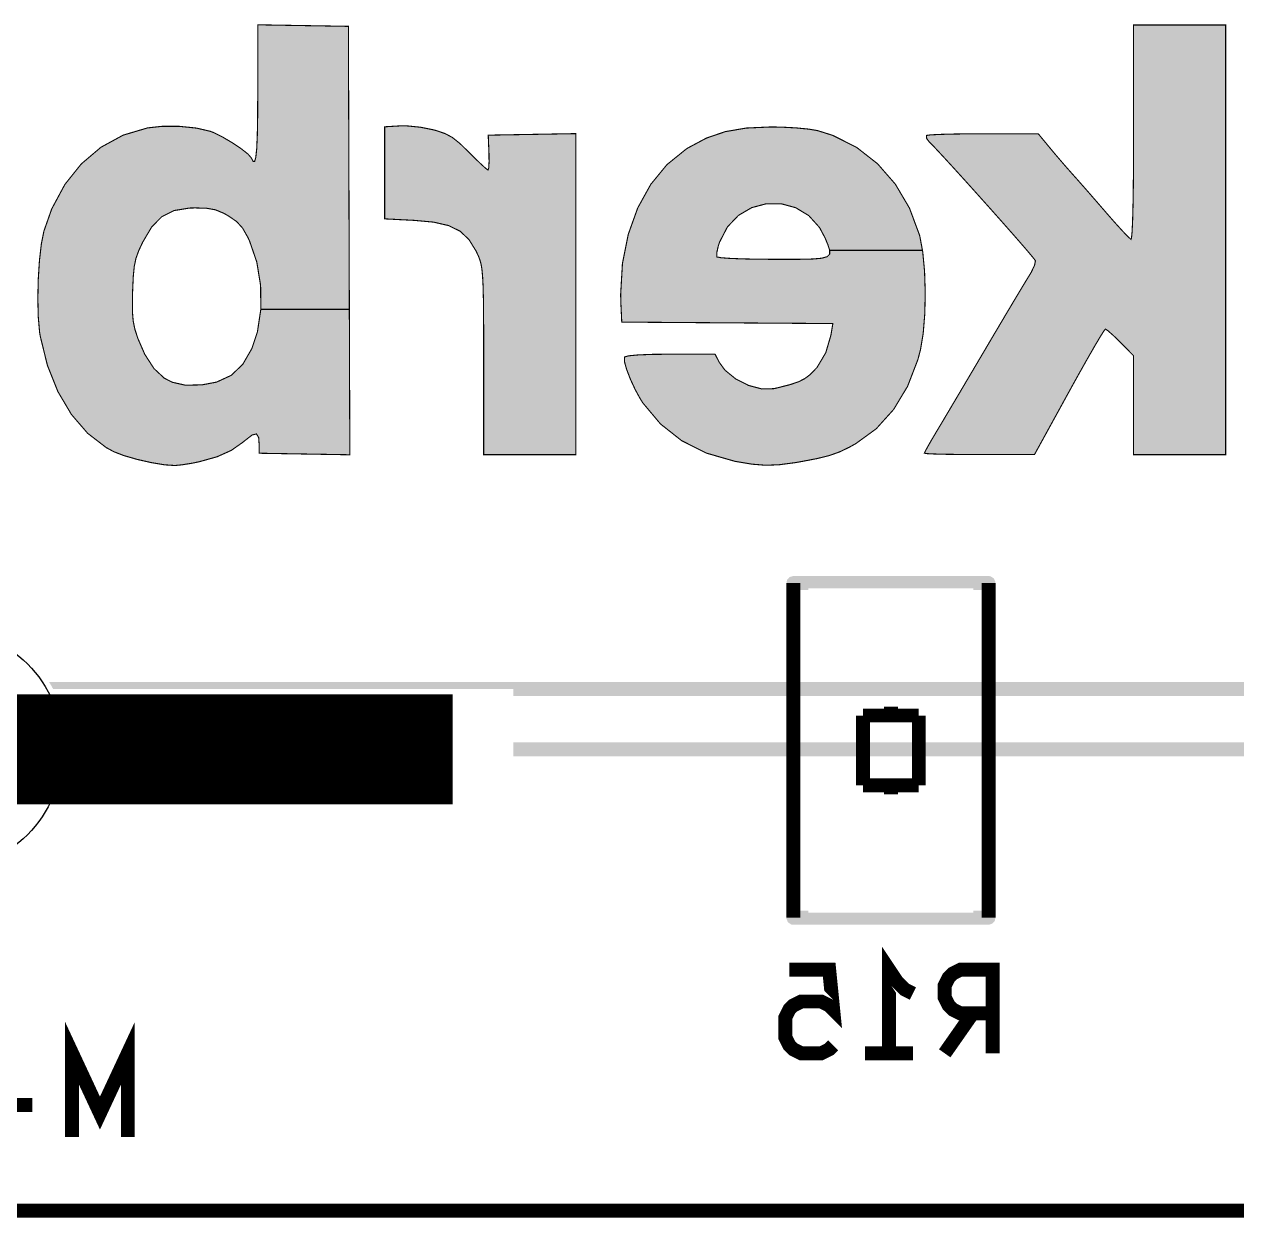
# Model space of a CAD drawing. Extents: x 66 to 205, y -127 to -80.
# Drawn here: x 121.65 to 132.69, y -127.06 to -116.2 of the extents above; entities that cross this region are included whole.
import ezdxf

# ---------------------------------------------------------------- set-up
doc = ezdxf.new("R2010")
doc.units = 0
doc.layers.get('0').update_dxf_attribs({"linetype": 'CONTINUOUS'})
for name, color, linetype in [('MKSMINI12864-B_SILKS_GBR', 5, 'CONTINUOUS'), ('MKSMINI12864-EDGE_CUTS_GBR', 3, 'CONTINUOUS'), ('MKSMINI12864-F_SILKS_GBR', 11, 'CONTINUOUS'), ('MKSMINI12864-NPTH_DRL', 12, 'CONTINUOUS')]:
    doc.layers.add(name, color=color, linetype=linetype)

# ---------------------------------------------------------------- blocks, each defined once
blk = doc.blocks.new('ROUND_64')
blk.add_circle((0, 0), 1.1)

msp = doc.modelspace()

# ---------------------------------------------------------------- linework, layer by layer
at = {"layer": 'MKSMINI12864-B_SILKS_GBR'}
for points, const_width in [([(123.7742, -116.82667), (123.773246, -117.04173), (123.770204, -117.20864), (123.76482, -117.330018), (123.756832, -117.408482), (123.745978, -117.44665), (123.732002, -117.44714), (123.71576, -117.415522), (123.685628, -117.38061), (123.62323, -117.331604), (123.541764, -117.277076), (123.454428, -117.225594), (123.37442, -117.185728), (123.342642, -117.173284), (123.215448, -117.143766), (123.061396, -117.128224), (122.902794, -117.127866), (122.7709, -117.142202), (122.548502, -117.20811), (122.346382, -117.318366), (122.168224, -117.469302), (122.017714, -117.657254), (121.898538, -117.878554), (121.827062, -118.081308), (121.803718, -118.197712), (121.786342, -118.349286), (121.775484, -118.520682), (121.771694, -118.696562), (121.77552, -118.86158), (121.78751, -119.000394), (121.79293, -119.035474), (121.858568, -119.30299), (121.954442, -119.543044), (122.077612, -119.751008), (122.22513, -119.922256), (122.39405, -120.052158), (122.464182, -120.090174), (122.555998, -120.125574), (122.676348, -120.160092), (122.806294, -120.189454), (122.926894, -120.20939), (123.019208, -120.215626), (123.020212, -120.215596), (123.092008, -120.208366), (123.18618, -120.192768), (123.2408, -120.18145), (123.404494, -120.135708), (123.53353, -120.077712), (123.643818, -120.000114), (123.656252, -119.989396), (123.722646, -119.938148), (123.762896, -119.928098), (123.782458, -119.960672), (123.7869, -120.023552), (123.7869, -120.1039), (124.199808, -120.110878), (124.612716, -120.117858), (124.6083, -118.794054), (123.802106, -118.794054), (123.771068, -119.000168), (123.720962, -119.15013), (123.638036, -119.294116), (123.532872, -119.394604), (123.398796, -119.456454), (123.2662, -119.481384), (123.115646, -119.484508), (122.99497, -119.457428), (122.921876, -119.4195), (122.829148, -119.332832), (122.745152, -119.202822), (122.682048, -119.057638), (122.655824, -118.97665), (122.640004, -118.90106), (122.632864, -118.815074), (122.632684, -118.7029), (122.63491, -118.624856), (122.64066, -118.496396), (122.649718, -118.40305), (122.665336, -118.329142), (122.69076, -118.258984), (122.726566, -118.182312), (122.808642, -118.043758), (122.900656, -117.949906), (123.011926, -117.894668), (123.151774, -117.87195), (123.203538, -117.870554), (123.310868, -117.873924), (123.3899, -117.88818), (123.462824, -117.918574), (123.504518, -117.941808), (123.58077, -117.993726), (123.635656, -118.053602), (123.684564, -118.139478), (123.69885, -118.169702), (123.76566, -118.363878), (123.800192, -118.576976), (123.802106, -118.794054), (124.6083, -118.794054), (124.606208, -118.167778), (124.5997, -116.2177), (124.18695, -116.21072), (123.7742, -116.20374), (123.7742, -116.82667)], 0.01), ([(131.7498, -117.185016), (131.749196, -117.43894), (131.747434, -117.659418), (131.744586, -117.843402), (131.740732, -117.987852), (131.735942, -118.089722), (131.730294, -118.145968), (131.725878, -118.156566), (131.700996, -118.135036), (131.650458, -118.082432), (131.581416, -118.00646), (131.501024, -117.914828), (131.4941, -117.9068), (131.404134, -117.802808), (131.316568, -117.702376), (131.24193, -117.617532), (131.194018, -117.5639), (131.126142, -117.48719), (131.046694, -117.394662), (130.99163, -117.32895), (130.88147, -117.1956), (130.380068, -117.1956), (130.22546, -117.19636), (130.088592, -117.198484), (129.97744, -117.201726), (129.899982, -117.205846), (129.864196, -117.210598), (129.862944, -117.211322), (129.865572, -117.239), (129.885372, -117.2652), (129.939878, -117.32167), (130.016612, -117.403882), (130.110344, -117.505976), (130.21584, -117.622092), (130.32787, -117.746372), (130.441204, -117.872958), (130.550608, -117.99599), (130.65085, -118.10961), (130.736702, -118.207958), (130.802928, -118.285174), (130.844296, -118.3354), (130.855974, -118.352186), (130.847936, -118.39262), (130.818446, -118.45498), (130.8017, -118.48289), (130.77193, -118.531098), (130.720674, -118.615992), (130.652178, -118.730464), (130.570688, -118.867398), (130.48045, -119.019684), (130.402682, -119.1514), (130.304886, -119.31716), (130.209168, -119.47913), (130.120546, -119.628838), (130.044036, -119.757812), (129.984658, -119.857582), (129.955306, -119.906616), (129.904942, -119.991802), (129.866604, -120.059412), (129.846432, -120.098506), (129.8448, -120.103466), (129.868924, -120.107428), (129.936196, -120.110794), (130.038962, -120.113386), (130.16957, -120.115016), (130.320372, -120.115506), (130.34645, -120.115464), (130.8481, -120.114328), (131.161576, -119.543964), (131.24704, -119.389666), (131.325, -119.251204), (131.392028, -119.13449), (131.444686, -119.045436), (131.479542, -118.989954), (131.49273, -118.9736), (131.518212, -118.990394), (131.567906, -119.034392), (131.630104, -119.095122), (131.7498, -119.216644), (131.7498, -120.1166), (132.588, -120.1166), (132.588, -116.205), (131.7498, -116.205), (131.7498, -117.185016)], 0.01), ([(125.0696, -117.123958), (124.9299, -117.1321), (124.9299, -117.9703), (125.1966, -117.983738), (125.375002, -117.999932), (125.512262, -118.031334), (125.616944, -118.082696), (125.697618, -118.15876), (125.762852, -118.264274), (125.783584, -118.308954), (125.796722, -118.342554), (125.807236, -118.38051), (125.815416, -118.428584), (125.821546, -118.492538), (125.82592, -118.578134), (125.828824, -118.69113), (125.830546, -118.83729), (125.831376, -119.022372), (125.8316, -119.25214), (125.8316, -120.1166), (126.6698, -120.1166), (126.6698, -117.19431), (126.271394, -117.201304), (125.872986, -117.2083), (125.87949, -117.36705), (125.880718, -117.449246), (125.877488, -117.50661), (125.871286, -117.5258), (125.848092, -117.508894), (125.798504, -117.463676), (125.731404, -117.398392), (125.69804, -117.36485), (125.61358, -117.282674), (125.546112, -117.22896), (125.479614, -117.19356), (125.39806, -117.166326), (125.3744, -117.159858), (125.255358, -117.136012), (125.13289, -117.123934), (125.0696, -117.123958)], 0.01), ([(128.22309, -117.143542), (128.03168, -117.176142), (127.85976, -117.234922), (127.693514, -117.32348), (127.676406, -117.334282), (127.500926, -117.475998), (127.352802, -117.65656), (127.234274, -117.870648), (127.14759, -118.112946), (127.09499, -118.378138), (127.078718, -118.66091), (127.081094, -118.745), (127.0889, -118.9101), (128.04993, -118.916756), (129.010962, -118.923414), (128.993036, -119.031056), (128.946532, -119.189022), (128.866916, -119.323084), (128.80336, -119.388836), (128.754806, -119.424832), (128.699196, -119.4531), (128.623492, -119.478674), (128.514658, -119.506592), (128.474206, -119.516038), (128.364772, -119.518688), (128.243498, -119.486502), (128.126354, -119.427158), (128.02931, -119.348334), (127.977222, -119.277086), (127.938496, -119.2022), (127.534248, -119.2022), (127.366232, -119.203896), (127.23795, -119.20884), (127.152926, -119.216802), (127.114694, -119.227562), (127.113426, -119.229016), (127.113082, -119.268438), (127.13268, -119.33927), (127.167076, -119.428746), (127.211132, -119.5241), (127.259706, -119.612568), (127.281646, -119.6467), (127.441946, -119.837664), (127.634962, -119.989844), (127.860334, -120.103014), (128.117714, -120.176954), (128.1303, -120.179404), (128.275204, -120.203404), (128.398158, -120.21324), (128.52001, -120.20891), (128.661606, -120.190404), (128.7272, -120.179252), (128.870822, -120.15173), (128.980172, -120.124444), (129.071474, -120.092034), (129.160948, -120.04914), (129.220112, -120.016366), (129.406276, -119.881016), (129.564436, -119.70571), (129.691688, -119.494666), (129.78512, -119.252094), (129.808618, -119.163398), (129.833818, -119.013952), (129.84841, -118.834292), (129.852516, -118.64017), (129.846256, -118.44733), (129.829756, -118.27152), (129.827042, -118.256934), (128.98254, -118.256934), (128.981786, -118.291416), (128.959346, -118.314536), (128.909784, -118.328558), (128.827662, -118.33574), (128.707542, -118.338344), (128.543992, -118.338628), (128.4747, -118.3386), (128.31942, -118.337512), (128.181982, -118.334478), (128.070282, -118.329842), (127.99222, -118.32395), (127.955694, -118.317146), (127.954172, -118.315904), (127.953582, -118.280218), (127.968292, -118.216212), (127.979154, -118.182648), (128.051296, -118.043248), (128.151806, -117.938246), (128.272456, -117.867968), (128.405014, -117.832738), (128.541248, -117.832878), (128.672932, -117.868712), (128.79183, -117.940564), (128.889716, -118.048756), (128.940738, -118.14485), (128.967044, -118.208834), (128.98254, -118.256934), (129.827042, -118.256934), (129.803132, -118.12849), (129.800524, -118.118768), (129.708936, -117.87244), (129.580104, -117.654282), (129.418078, -117.468454), (129.22691, -117.319114), (129.010648, -117.210428), (128.874242, -117.167384), (128.792358, -117.153412), (128.676892, -117.142238), (128.545044, -117.13523), (128.4478, -117.133528), (128.22309, -117.143542)], 0.01), ([(128.651, -121.285), (128.651, -124.333)], 0.127), ([(130.429, -124.333), (130.429, -121.285)], 0.127), ([(129.54, -122.4915), (129.286, -122.4915)], 0.127), ([(129.286, -122.4915), (129.286, -123.1265)], 0.127), ([(129.794, -122.4915), (129.54, -122.4915)], 0.127), ([(129.794, -123.1265), (129.794, -122.4915)], 0.127), ([(129.286, -123.1265), (129.794, -123.1265)], 0.127), ([(129.521858, -125.566714), (129.521858, -124.804714), (129.594428, -124.91357), (129.667, -124.986142), (129.739572, -125.022428)], 0.127), ([(128.614714, -124.804714), (128.977572, -124.804714), (129.013858, -125.16757), (128.977572, -125.131284), (128.905, -125.095), (128.723572, -125.095), (128.651, -125.131284), (128.614714, -125.16757), (128.578428, -125.240142), (128.578428, -125.42157), (128.614714, -125.494142), (128.651, -125.530428), (128.723572, -125.566714), (128.905, -125.566714), (128.977572, -125.530428), (129.013858, -125.494142)], 0.127), ([(130.465286, -125.566714), (130.465286, -124.804714), (130.175, -124.804714), (130.102428, -124.841), (130.066142, -124.877284), (130.029858, -124.949856), (130.029858, -125.058714), (130.066142, -125.131284), (130.102428, -125.16757), (130.175, -125.203856), (130.465286, -125.203856)], 0.127), ([(130.029858, -125.566714), (130.283858, -125.203856)], 0.127), ([(122.591286, -126.328714), (122.591286, -125.566714), (122.337286, -126.111), (122.083286, -125.566714), (122.083286, -126.328714)], 0.127), ([(129.304142, -125.566714), (129.739572, -125.566714)], 0.127), ([(121.720428, -126.038428), (121.139858, -126.038428)], 0.127)]:
    msp.add_lwpolyline(points, dxfattribs=dict(at, const_width=const_width))
for points in [[(123.7742, -116.21072), (123.7742, -116.203746), (124.18695, -116.21072), (123.7742, -116.203746)], [(123.7742, -116.2177), (123.7742, -116.21072), (124.599698, -116.2177), (124.18695, -116.21072)], [(123.7742, -116.82667), (123.7742, -116.2177), (124.601732, -116.82667), (124.599698, -116.2177)], [(131.7498, -116.205002), (132.587998, -116.205), (132.587998, -116.205002), (132.587998, -116.205)], [(131.7498, -117.185016), (131.7498, -116.205002), (132.587998, -117.185016), (132.587998, -116.205002)], [(123.773246, -117.041734), (123.7742, -116.82667), (124.60245, -117.041734), (124.601732, -116.82667)], [(122.66601, -117.173288), (122.765612, -117.143768), (123.342646, -117.173288), (123.215456, -117.143768)], [(122.765612, -117.143768), (122.770876, -117.142208), (123.215456, -117.143768), (123.199994, -117.142208)], [(122.770876, -117.142208), (122.899484, -117.128226), (123.199994, -117.142208), (123.0614, -117.128226)], [(122.899484, -117.128226), (122.902778, -117.127868), (123.0614, -117.128226), (122.902778, -117.127868)], [(123.770204, -117.208642), (123.773246, -117.041734), (124.603008, -117.208642), (124.60245, -117.041734)], [(124.9299, -117.132102), (125.069602, -117.123958), (125.215704, -117.132102), (125.13314, -117.123958)], [(124.9299, -117.136014), (124.9299, -117.132102), (125.255364, -117.136014), (125.215704, -117.132102)], [(124.9299, -117.15986), (124.9299, -117.136014), (125.374402, -117.15986), (125.255364, -117.136014)], [(125.069602, -117.123958), (125.132896, -117.123934), (125.13314, -117.123958), (125.132896, -117.123934)], [(128.165138, -117.153414), (128.223072, -117.143546), (128.792368, -117.153414), (128.690414, -117.143546)], [(128.223072, -117.143546), (128.252414, -117.142238), (128.690414, -117.143546), (128.6769, -117.142238)], [(128.252414, -117.142238), (128.409628, -117.13523), (128.6769, -117.142238), (128.545048, -117.13523)], [(128.409628, -117.13523), (128.44781, -117.133528), (128.545048, -117.13523), (128.44781, -117.133528)], [(122.422076, -117.277078), (122.516446, -117.225596), (123.541766, -117.277078), (123.45443, -117.225596)], [(122.516446, -117.225596), (122.548474, -117.208124), (123.45443, -117.225596), (123.419368, -117.208124)], [(122.548474, -117.208124), (122.624038, -117.185728), (123.419368, -117.208124), (123.374424, -117.185728)], [(122.624038, -117.185728), (122.66601, -117.173288), (123.374424, -117.185728), (123.342646, -117.173288)], [(123.764818, -117.330026), (123.770204, -117.208642), (124.603412, -117.330026), (124.603008, -117.208642)], [(124.9299, -117.166328), (124.9299, -117.15986), (125.398062, -117.166328), (125.374402, -117.15986)], [(124.9299, -117.193566), (124.9299, -117.166328), (125.47962, -117.193566), (125.398062, -117.166328)], [(124.9299, -117.228968), (124.9299, -117.193566), (125.546114, -117.228968), (125.47962, -117.193566)], [(124.9299, -117.282678), (124.9299, -117.228968), (125.613584, -117.282678), (125.546114, -117.228968)], [(125.872986, -117.208308), (126.271394, -117.201304), (126.669798, -117.208308), (126.669798, -117.201304)], [(125.87949, -117.367054), (125.872986, -117.208308), (126.669798, -117.367054), (126.669798, -117.208308)], [(126.271394, -117.201304), (126.669798, -117.19431), (126.669798, -117.201304), (126.669798, -117.19431)], [(127.701676, -117.319132), (127.859738, -117.234934), (129.226932, -117.319132), (129.059408, -117.234934)], [(127.859738, -117.234934), (127.931378, -117.210438), (129.059408, -117.234934), (129.010668, -117.210438)], [(127.931378, -117.210438), (128.031658, -117.17615), (129.010668, -117.210438), (128.90202, -117.17615)], [(128.031658, -117.17615), (128.083086, -117.16739), (128.90202, -117.17615), (128.87426, -117.16739)], [(128.083086, -117.16739), (128.165138, -117.153414), (128.87426, -117.16739), (128.792368, -117.153414)], [(129.862948, -117.211382), (129.86296, -117.21133), (130.894488, -117.211382), (130.894446, -117.21133)], [(129.865566, -117.23896), (129.862948, -117.211382), (130.917276, -117.23896), (130.894488, -117.211382)], [(129.86296, -117.21133), (129.86416, -117.210618), (130.894446, -117.21133), (130.893858, -117.210618)], [(129.86416, -117.210618), (129.89997, -117.205848), (130.893858, -117.210618), (130.889916, -117.205848)], [(129.865586, -117.23901), (129.865566, -117.23896), (130.917316, -117.23901), (130.917276, -117.23896)], [(129.885376, -117.265202), (129.865586, -117.23901), (130.938958, -117.265202), (130.917316, -117.23901)], [(129.89997, -117.205848), (129.97744, -117.201726), (130.889916, -117.205848), (130.88651, -117.201726)], [(129.97744, -117.201726), (130.088594, -117.198484), (130.88651, -117.201726), (130.883832, -117.198484)], [(130.088594, -117.198484), (130.225464, -117.19636), (130.883832, -117.198484), (130.882076, -117.19636)], [(130.225464, -117.19636), (130.37315, -117.195634), (130.882076, -117.19636), (130.881476, -117.195634)], [(130.37315, -117.195634), (130.380068, -117.1956), (130.881476, -117.195634), (130.881404, -117.1956)], [(131.749196, -117.43894), (131.7498, -117.185016), (132.587998, -117.43894), (132.587998, -117.185016)], [(122.272902, -117.38062), (122.330756, -117.331604), (123.685634, -117.38062), (123.623234, -117.331604)], [(122.330756, -117.331604), (122.346358, -117.318386), (123.623234, -117.331604), (123.603486, -117.318386)], [(122.346358, -117.318386), (122.422076, -117.277078), (123.603486, -117.318386), (123.541766, -117.277078)], [(123.756824, -117.408508), (123.764818, -117.330026), (124.603674, -117.408508), (124.603412, -117.330026)], [(124.9299, -117.36485), (124.9299, -117.282678), (125.698042, -117.36485), (125.613584, -117.282678)], [(124.9299, -117.398394), (124.9299, -117.36485), (125.731404, -117.398394), (125.698042, -117.36485)], [(125.880718, -117.449258), (125.87949, -117.367054), (126.669798, -117.449258), (126.669798, -117.367054)], [(127.51025, -117.468474), (127.676392, -117.334292), (129.418096, -117.468474), (129.246338, -117.334292)], [(127.676392, -117.334292), (127.693504, -117.323486), (129.246338, -117.334292), (129.232506, -117.323486)], [(127.693504, -117.323486), (127.701676, -117.319132), (129.232506, -117.323486), (129.226932, -117.319132)], [(129.939878, -117.321672), (129.885376, -117.265202), (130.985618, -117.321672), (130.938958, -117.265202)], [(129.946672, -117.32895), (129.939878, -117.321672), (130.99163, -117.32895), (130.985618, -117.321672)], [(130.00801, -117.394664), (129.946672, -117.32895), (131.046696, -117.394664), (130.99163, -117.32895)], [(122.017702, -117.65728), (122.168206, -117.469324), (124.604504, -117.65728), (124.603878, -117.469324)], [(122.168206, -117.469324), (122.194394, -117.447136), (124.603878, -117.469324), (124.603804, -117.447136)], [(122.194394, -117.447136), (122.194428, -117.447106), (123.732132, -117.447136), (123.732024, -117.447106)], [(122.194428, -117.447106), (122.19452, -117.447028), (123.732024, -117.447106), (123.731946, -117.447028)], [(122.19452, -117.447028), (122.231696, -117.415532), (123.731946, -117.447028), (123.715764, -117.415532)], [(122.231696, -117.415532), (122.272902, -117.38062), (123.715764, -117.415532), (123.685634, -117.38062)], [(123.732132, -117.447136), (123.745834, -117.446654), (124.603804, -117.447136), (124.603802, -117.446654)], [(123.745834, -117.446654), (123.745948, -117.44661), (124.603802, -117.446654), (124.603802, -117.44661)], [(123.745948, -117.44661), (123.746018, -117.446508), (124.603802, -117.44661), (124.603802, -117.446508)], [(123.746018, -117.446508), (123.756824, -117.408508), (124.603802, -117.446508), (124.603674, -117.408508)], [(124.9299, -117.463678), (124.9299, -117.398394), (125.798506, -117.463678), (125.731404, -117.398394)], [(124.9299, -117.508896), (124.9299, -117.463678), (125.848096, -117.508896), (125.798506, -117.463678)], [(125.877486, -117.506598), (125.880718, -117.449258), (126.669798, -117.506598), (126.669798, -117.449258)], [(127.35466, -117.654306), (127.500906, -117.476022), (129.580118, -117.654306), (129.424678, -117.476022)], [(127.500906, -117.476022), (127.51025, -117.468474), (129.424678, -117.476022), (129.418096, -117.468474)], [(130.016612, -117.403882), (130.00801, -117.394664), (131.054612, -117.403882), (131.046696, -117.394664)], [(130.093098, -117.48719), (130.016612, -117.403882), (131.126142, -117.48719), (131.054612, -117.403882)], [(131.747434, -117.659418), (131.749196, -117.43894), (132.587998, -117.659418), (132.587998, -117.43894)], [(124.9299, -117.525638), (124.9299, -117.508896), (125.871064, -117.525638), (125.848096, -117.508896)], [(124.9299, -117.525676), (124.9299, -117.525638), (125.871182, -117.525676), (125.871064, -117.525638)], [(124.9299, -117.970298), (124.9299, -117.525676), (126.669798, -117.970298), (126.669798, -117.525676)], [(125.871182, -117.525676), (125.871298, -117.525636), (126.669798, -117.525676), (126.669798, -117.525636)], [(125.871298, -117.525636), (125.871372, -117.525538), (126.669798, -117.525636), (126.669798, -117.525538)], [(125.871372, -117.525538), (125.877476, -117.506648), (126.669798, -117.525538), (126.669798, -117.506648)], [(125.877476, -117.506648), (125.877486, -117.506598), (126.669798, -117.506648), (126.669798, -117.506598)], [(130.110344, -117.505976), (130.093098, -117.48719), (131.142766, -117.505976), (131.126142, -117.48719)], [(130.162972, -117.5639), (130.110344, -117.505976), (131.194018, -117.5639), (131.142766, -117.505976)], [(130.211698, -117.617532), (130.162972, -117.5639), (131.24193, -117.617532), (131.194018, -117.5639)], [(121.90285, -117.870554), (122.017702, -117.65728), (124.605216, -117.870554), (124.604504, -117.65728)], [(127.255264, -117.832742), (127.35279, -117.656586), (129.68549, -117.832742), (129.581466, -117.656586)], [(127.35279, -117.656586), (127.35466, -117.654306), (129.581466, -117.656586), (129.580118, -117.654306)], [(130.21584, -117.622092), (130.211698, -117.617532), (131.245942, -117.622092), (131.24193, -117.617532)], [(130.288212, -117.702376), (130.21584, -117.622092), (131.316568, -117.702376), (131.245942, -117.622092)], [(131.744586, -117.843404), (131.747434, -117.659418), (132.587998, -117.843404), (132.587998, -117.659418)], [(130.32787, -117.746372), (130.288212, -117.702376), (131.354928, -117.746372), (131.316568, -117.702376)], [(130.378398, -117.802808), (130.32787, -117.746372), (131.404134, -117.802808), (131.354928, -117.746372)], [(130.441204, -117.872958), (130.378398, -117.802808), (131.464824, -117.872958), (131.404134, -117.802808)], [(121.873388, -117.949902), (121.892852, -117.894686), (122.900678, -117.949902), (123.011886, -117.894686)], [(121.892852, -117.894686), (121.892858, -117.894668), (123.011886, -117.894686), (123.011942, -117.894668)], [(121.892858, -117.894668), (121.898532, -117.878576), (123.011942, -117.894668), (123.110992, -117.878576)], [(121.898532, -117.878576), (121.902098, -117.871954), (123.110992, -117.878576), (123.151754, -117.871954)], [(121.902098, -117.871954), (121.90285, -117.870554), (123.151754, -117.871954), (123.203542, -117.870554)], [(123.310876, -117.873928), (123.203542, -117.870554), (124.605228, -117.873928), (124.605216, -117.870554)], [(123.38991, -117.888186), (123.310876, -117.873928), (124.605276, -117.888186), (124.605228, -117.873928)], [(123.462828, -117.918578), (123.38991, -117.888186), (124.605378, -117.918578), (124.605276, -117.888186)], [(123.50452, -117.94181), (123.462828, -117.918578), (124.605454, -117.94181), (124.605378, -117.918578)], [(127.210092, -117.938242), (127.234266, -117.87067), (128.151822, -117.938242), (128.26782, -117.87067)], [(127.234266, -117.87067), (127.235748, -117.86799), (128.26782, -117.87067), (128.272422, -117.86799)], [(127.235748, -117.86799), (127.23576, -117.867968), (128.272422, -117.86799), (128.27247, -117.867968)], [(127.23576, -117.867968), (127.25526, -117.832748), (128.27247, -117.867968), (128.404976, -117.832748)], [(127.25526, -117.832748), (127.255264, -117.832742), (128.404976, -117.832748), (128.405028, -117.832742)], [(128.541234, -117.832882), (128.405028, -117.832742), (129.685572, -117.832882), (129.68549, -117.832742)], [(128.541286, -117.83289), (128.541234, -117.832882), (129.685578, -117.83289), (129.685572, -117.832882)], [(128.672918, -117.868712), (128.541286, -117.83289), (129.706732, -117.868712), (129.685578, -117.83289)], [(128.67297, -117.868732), (128.672918, -117.868712), (129.706744, -117.868732), (129.706732, -117.868712)], [(128.679146, -117.872464), (128.67297, -117.868732), (129.708946, -117.872464), (129.706744, -117.868732)], [(128.791816, -117.940558), (128.679146, -117.872464), (129.734264, -117.940558), (129.708946, -117.872464)], [(130.471298, -117.9068), (130.441204, -117.872958), (131.4941, -117.9068), (131.464824, -117.872958)], [(130.478438, -117.914828), (130.471298, -117.9068), (131.501024, -117.914828), (131.4941, -117.9068)], [(130.550608, -117.99599), (130.478438, -117.914828), (131.572234, -117.99599), (131.501024, -117.914828)], [(131.740732, -117.987854), (131.744586, -117.843404), (132.587998, -117.987854), (132.587998, -117.843404)], [(121.84029, -118.04379), (121.873374, -117.949942), (122.808624, -118.04379), (122.900624, -117.949942)], [(121.873374, -117.949942), (121.873388, -117.949902), (122.900624, -117.949942), (122.900678, -117.949902)], [(123.580776, -117.993736), (123.50452, -117.94181), (124.605628, -117.993736), (124.605454, -117.94181)], [(123.63566, -118.053616), (123.580776, -117.993736), (124.605828, -118.053616), (124.605628, -117.993736)], [(125.196602, -117.983738), (124.9299, -117.970298), (126.669798, -117.983738), (126.669798, -117.970298)], [(125.375008, -117.999934), (125.196602, -117.983738), (126.669798, -117.999934), (126.669798, -117.983738)], [(125.512226, -118.031326), (125.375008, -117.999934), (126.669798, -118.031326), (126.669798, -117.999934)], [(127.17253, -118.04324), (127.21008, -117.938276), (128.05131, -118.04324), (128.151778, -117.938276)], [(127.21008, -117.938276), (127.210092, -117.938242), (128.151778, -117.938276), (128.151822, -117.938242)], [(128.79186, -117.940596), (128.791816, -117.940558), (129.734278, -117.940596), (129.734264, -117.940558)], [(128.889734, -118.048792), (128.79186, -117.940596), (129.774506, -118.048792), (129.734278, -117.940596)], [(130.559846, -118.00646), (130.550608, -117.99599), (131.581418, -118.00646), (131.572234, -117.99599)], [(130.626874, -118.082434), (130.559846, -118.00646), (131.65046, -118.082434), (131.581418, -118.00646)], [(131.73594, -118.08973), (131.740732, -117.987854), (132.587998, -118.08973), (132.587998, -117.987854)], [(121.806804, -118.182326), (121.827058, -118.081328), (122.72656, -118.182326), (122.786386, -118.081328)], [(121.827058, -118.081328), (121.84029, -118.04379), (122.786386, -118.081328), (122.808624, -118.04379)], [(123.684564, -118.13948), (123.63566, -118.053616), (124.606114, -118.13948), (124.605828, -118.053616)], [(123.69794, -118.167778), (123.684564, -118.13948), (124.606208, -118.167778), (124.606114, -118.13948)], [(125.51227, -118.03134), (125.512226, -118.031326), (126.669798, -118.03134), (126.669798, -118.031326)], [(125.616902, -118.082676), (125.51227, -118.03134), (126.669798, -118.082676), (126.669798, -118.03134)], [(125.616952, -118.08271), (125.616902, -118.082676), (126.669798, -118.08271), (126.669798, -118.082676)], [(125.697622, -118.158774), (125.616952, -118.08271), (126.669798, -118.158774), (126.669798, -118.08271)], [(127.13376, -118.182672), (127.147586, -118.112968), (127.979146, -118.182672), (128.015216, -118.112968)], [(127.147586, -118.112968), (127.172514, -118.043286), (128.015216, -118.112968), (128.051276, -118.043286)], [(127.172514, -118.043286), (127.17253, -118.04324), (128.051276, -118.043286), (128.05131, -118.04324)], [(128.926894, -118.11878), (128.889734, -118.048792), (129.800528, -118.11878), (129.774506, -118.048792)], [(128.932056, -118.128502), (128.926894, -118.11878), (129.803132, -118.128502), (129.800528, -118.11878)], [(128.940742, -118.144864), (128.932056, -118.128502), (129.80618, -118.144864), (129.803132, -118.128502)], [(130.65085, -118.10961), (130.626874, -118.082434), (131.67657, -118.10961), (131.65046, -118.082434)], [(130.67305, -118.13504), (130.65085, -118.10961), (131.701, -118.13504), (131.67657, -118.10961)], [(130.691684, -118.156386), (130.67305, -118.13504), (131.725668, -118.156386), (131.701, -118.13504)], [(131.73029, -118.145952), (131.73594, -118.08973), (132.587998, -118.145952), (132.587998, -118.08973)], [(121.796692, -118.258996), (121.803716, -118.197726), (122.690754, -118.258996), (122.719366, -118.197726)], [(121.803716, -118.197726), (121.806804, -118.182326), (122.719366, -118.197726), (122.72656, -118.182326)], [(123.698852, -118.169708), (123.69794, -118.167778), (124.606216, -118.169708), (124.606208, -118.167778)], [(123.76566, -118.363886), (123.698852, -118.169708), (124.606864, -118.363886), (124.606216, -118.169708)], [(125.762856, -118.264282), (125.697622, -118.158774), (126.669798, -118.264282), (126.669798, -118.158774)], [(127.114414, -118.280208), (127.127104, -118.216226), (127.953588, -118.280208), (127.968288, -118.216226)], [(127.127104, -118.216226), (127.13376, -118.182672), (127.968288, -118.216226), (127.979146, -118.182672)], [(128.967048, -118.208844), (128.940742, -118.144864), (129.81809, -118.208844), (129.80618, -118.144864)], [(128.982534, -118.256934), (128.967048, -118.208844), (129.827042, -118.256934), (129.81809, -118.208844)], [(130.691726, -118.156434), (130.691684, -118.156386), (131.725798, -118.156434), (131.725668, -118.156386)], [(130.736702, -118.207958), (130.691726, -118.156434), (132.587998, -118.207958), (132.587998, -118.156434)], [(130.802928, -118.285174), (130.736702, -118.207958), (132.587998, -118.285174), (132.587998, -118.207958)], [(131.725798, -118.156434), (131.725906, -118.156398), (132.587998, -118.156434), (132.587998, -118.156398)], [(131.725906, -118.156398), (131.725982, -118.15631), (132.587998, -118.156398), (132.587998, -118.15631)], [(131.725982, -118.15631), (131.730276, -118.146008), (132.587998, -118.15631), (132.587998, -118.146008)], [(131.730276, -118.146008), (131.73029, -118.145952), (132.587998, -118.146008), (132.587998, -118.145952)], [(121.782934, -118.403066), (121.786342, -118.349294), (122.649714, -118.403066), (122.661076, -118.349294)], [(121.786342, -118.349294), (121.788648, -118.329164), (122.661076, -118.349294), (122.66533, -118.329164)], [(121.788648, -118.329164), (121.796692, -118.258996), (122.66533, -118.329164), (122.690754, -118.258996)], [(125.783584, -118.308958), (125.762856, -118.264282), (126.669798, -118.308958), (126.669798, -118.264282)], [(125.796722, -118.34256), (125.783584, -118.308958), (126.669798, -118.34256), (126.669798, -118.308958)], [(125.807236, -118.380516), (125.796722, -118.34256), (126.669798, -118.380516), (126.669798, -118.34256)], [(127.094988, -118.378158), (127.102828, -118.338628), (129.839764, -118.378158), (129.836056, -118.338628)], [(127.102828, -118.338628), (127.102832, -118.3386), (128.543992, -118.338628), (128.4747, -118.3386)], [(127.102832, -118.3386), (127.103048, -118.337512), (128.4747, -118.3386), (128.31942, -118.337512)], [(127.103048, -118.337512), (127.10365, -118.334478), (128.31942, -118.337512), (128.181984, -118.334478)], [(127.10365, -118.334478), (127.10457, -118.329842), (128.181984, -118.334478), (128.070288, -118.329842)], [(127.10457, -118.329842), (127.105738, -118.323952), (128.070288, -118.329842), (127.992234, -118.323952)], [(127.105738, -118.323952), (127.107086, -118.317154), (127.992234, -118.323952), (127.955744, -118.317154)], [(127.107086, -118.317154), (127.107094, -118.317112), (127.955744, -118.317154), (127.955654, -118.317112)], [(127.107094, -118.317112), (127.107324, -118.315962), (127.955654, -118.317112), (127.954246, -118.315962)], [(127.107324, -118.315962), (127.107352, -118.315812), (127.954246, -118.315962), (127.954172, -118.315812)], [(127.107352, -118.315812), (127.114404, -118.280256), (127.954172, -118.315812), (127.953582, -118.280256)], [(127.114404, -118.280256), (127.114414, -118.280208), (127.953582, -118.280256), (127.953588, -118.280208)], [(128.543992, -118.338628), (128.707544, -118.338344), (129.836056, -118.338628), (129.836028, -118.338344)], [(128.707544, -118.338344), (128.827672, -118.33574), (129.836028, -118.338344), (129.835784, -118.33574)], [(128.827672, -118.33574), (128.909756, -118.328562), (129.835784, -118.33574), (129.83511, -118.328562)], [(128.909756, -118.328562), (128.959294, -118.31455), (129.83511, -118.328562), (129.833796, -118.31455)], [(128.959294, -118.31455), (128.959384, -118.314498), (129.833796, -118.31455), (129.83379, -118.314498)], [(128.959384, -118.314498), (128.98173, -118.291474), (129.83379, -118.314498), (129.83163, -118.291474)], [(128.98173, -118.291474), (128.981786, -118.291338), (129.83163, -118.291474), (129.831618, -118.291338)], [(128.981786, -118.291338), (128.982222, -118.271534), (129.831618, -118.291338), (129.829758, -118.271534)], [(128.982222, -118.271534), (128.982544, -118.257), (129.829758, -118.271534), (129.827056, -118.257)], [(128.982544, -118.257), (128.982534, -118.256934), (129.827056, -118.257), (129.827042, -118.256934)], [(130.844298, -118.335402), (130.802928, -118.285174), (132.587998, -118.335402), (132.587998, -118.285174)], [(130.855926, -118.352116), (130.844298, -118.335402), (132.587998, -118.352116), (132.587998, -118.335402)], [(130.847934, -118.392606), (130.855958, -118.35227), (132.587998, -118.392606), (132.587998, -118.35227)], [(130.855958, -118.35227), (130.855926, -118.352116), (132.587998, -118.35227), (132.587998, -118.352116)], [(121.777022, -118.496406), (121.782934, -118.403066), (122.64066, -118.496406), (122.649714, -118.403066)], [(123.80019, -118.576982), (123.76566, -118.363886), (124.607576, -118.576982), (124.606864, -118.363886)], [(125.815416, -118.428588), (125.807236, -118.380516), (126.669798, -118.428588), (126.669798, -118.380516)], [(125.821546, -118.492544), (125.815416, -118.428588), (126.669798, -118.492544), (126.669798, -118.428588)], [(127.07991, -118.640178), (127.091006, -118.447338), (129.852516, -118.640178), (129.846256, -118.447338)], [(127.091006, -118.447338), (127.094988, -118.378158), (129.846256, -118.447338), (129.839764, -118.378158)], [(130.801698, -118.482894), (130.81844, -118.454992), (132.587998, -118.482894), (132.587998, -118.454992)], [(130.81844, -118.454992), (130.847918, -118.392652), (132.587998, -118.454992), (132.587998, -118.392652)], [(130.847918, -118.392652), (130.847934, -118.392606), (132.587998, -118.392652), (132.587998, -118.392606)], [(121.773238, -118.624858), (121.775484, -118.520688), (122.63491, -118.624858), (122.639572, -118.520688)], [(121.775484, -118.520688), (121.777022, -118.496406), (122.639572, -118.520688), (122.64066, -118.496406)], [(123.802102, -118.794054), (123.80019, -118.576982), (124.6083, -118.794054), (124.607576, -118.576982)], [(125.82592, -118.578138), (125.821546, -118.492544), (126.669798, -118.578138), (126.669798, -118.492544)], [(125.828824, -118.691134), (125.82592, -118.578138), (126.669798, -118.691134), (126.669798, -118.578138)], [(130.720674, -118.615992), (130.771928, -118.5311), (132.587998, -118.615992), (132.587998, -118.5311)], [(130.771928, -118.5311), (130.801698, -118.482894), (132.587998, -118.5311), (132.587998, -118.482894)], [(121.771694, -118.696568), (121.773238, -118.624858), (122.632864, -118.696568), (122.63491, -118.624858)], [(125.830546, -118.83729), (125.828824, -118.691134), (126.669798, -118.83729), (126.669798, -118.691134)], [(127.078718, -118.660922), (127.07991, -118.640178), (129.852076, -118.660922), (129.852516, -118.640178)], [(127.081094, -118.745002), (127.078718, -118.660922), (129.850298, -118.745002), (129.852076, -118.660922)], [(130.652178, -118.730464), (130.720674, -118.615992), (132.587998, -118.730464), (132.587998, -118.615992)], [(121.771842, -118.702904), (121.771694, -118.696568), (122.632684, -118.702904), (122.632864, -118.696568)], [(121.774442, -118.815086), (121.771842, -118.702904), (122.632864, -118.815086), (122.632684, -118.702904)], [(123.771058, -119.000194), (123.802102, -118.794084), (124.608988, -119.000194), (124.608302, -118.794084)], [(123.802102, -118.794084), (123.802102, -118.794054), (124.608302, -118.794084), (124.6083, -118.794054)], [(127.085318, -118.8343), (127.081094, -118.745002), (129.84841, -118.8343), (129.850298, -118.745002)], [(130.570688, -118.867398), (130.652178, -118.730464), (132.587998, -118.867398), (132.587998, -118.730464)], [(121.77552, -118.86159), (121.774442, -118.815086), (122.636728, -118.86159), (122.632864, -118.815086)], [(121.77893, -118.901066), (121.77552, -118.86159), (122.640006, -118.901066), (122.636728, -118.86159)], [(121.78546, -118.976654), (121.77893, -118.901066), (122.655826, -118.976654), (122.640006, -118.901066)], [(125.831376, -119.022372), (125.830546, -118.83729), (126.669798, -119.022372), (126.669798, -118.83729)], [(127.0889, -118.910098), (127.085318, -118.8343), (129.842252, -118.910098), (129.84841, -118.8343)], [(128.04993, -118.916756), (127.0889, -118.910098), (129.841712, -118.916756), (129.842252, -118.910098)], [(130.507718, -118.973666), (130.570688, -118.867398), (132.587998, -118.973666), (132.587998, -118.867398)], [(121.78751, -119.000396), (121.78546, -118.976654), (122.663514, -119.000396), (122.655826, -118.976654)], [(121.792932, -119.035486), (121.78751, -119.000396), (122.674876, -119.035486), (122.663514, -119.000396)], [(123.720946, -119.150156), (123.771058, -119.000194), (124.609488, -119.150156), (124.608988, -119.000194)], [(125.8316, -119.25214), (125.831376, -119.022372), (126.669798, -119.25214), (126.669798, -119.022372)], [(129.010728, -118.923414), (128.04993, -118.916756), (129.84117, -118.923414), (129.841712, -118.916756)], [(128.99303, -119.031074), (128.995878, -119.013966), (129.83093, -119.031074), (129.833816, -119.013966)], [(128.995878, -119.013966), (129.010924, -118.923646), (129.833816, -119.013966), (129.841152, -118.923646)], [(129.01088, -118.923482), (129.010728, -118.923414), (129.841164, -118.923482), (129.84117, -118.923414)], [(129.010924, -118.923646), (129.01088, -118.923482), (129.841152, -118.923646), (129.841164, -118.923482)], [(130.465242, -119.04544), (130.48045, -119.019684), (131.444684, -119.04544), (131.460864, -119.019684)], [(130.48045, -119.019684), (130.498058, -118.989968), (131.460864, -119.019684), (131.479534, -118.989968)], [(130.498058, -118.989968), (130.507674, -118.97374), (131.479534, -118.989968), (131.492616, -118.97374)], [(130.507674, -118.97374), (130.507718, -118.973666), (131.492616, -118.97374), (131.492772, -118.973666)], [(131.492882, -118.9737), (131.492772, -118.973666), (132.587998, -118.9737), (132.587998, -118.973666)], [(131.518218, -118.9904), (131.492882, -118.9737), (132.587998, -118.9904), (132.587998, -118.9737)], [(131.567908, -119.034394), (131.518218, -118.9904), (132.587998, -119.034394), (132.587998, -118.9904)], [(121.79837, -119.057642), (121.792932, -119.035486), (122.68205, -119.057642), (122.674876, -119.035486)], [(121.833994, -119.202828), (121.79837, -119.057642), (122.745156, -119.202828), (122.68205, -119.057642)], [(128.95407, -119.163412), (128.99303, -119.031074), (129.808614, -119.163412), (129.83093, -119.031074)], [(130.412664, -119.134492), (130.465242, -119.04544), (131.392026, -119.134492), (131.444684, -119.04544)], [(131.630104, -119.095124), (131.567908, -119.034394), (132.587998, -119.095124), (132.587998, -119.034394)], [(131.749742, -119.216586), (131.630104, -119.095124), (132.587998, -119.216586), (132.587998, -119.095124)], [(121.85857, -119.302996), (121.833994, -119.202828), (122.80988, -119.302996), (122.745156, -119.202828)], [(123.638042, -119.294102), (123.720946, -119.150156), (124.609968, -119.294102), (124.609488, -119.150156)], [(127.11309, -119.268464), (127.113426, -119.22907), (127.972768, -119.268464), (127.952392, -119.22907)], [(127.113426, -119.22907), (127.113448, -119.229008), (127.952392, -119.22907), (127.95236, -119.229008)], [(127.113448, -119.229008), (127.114664, -119.227596), (127.95236, -119.229008), (127.95163, -119.227596)], [(127.114664, -119.227596), (127.114712, -119.227564), (127.95163, -119.227596), (127.951614, -119.227564)], [(127.114712, -119.227564), (127.152898, -119.21681), (127.951614, -119.227564), (127.946052, -119.21681)], [(127.152898, -119.21681), (127.237958, -119.20884), (127.946052, -119.21681), (127.941928, -119.20884)], [(127.237958, -119.20884), (127.366234, -119.203896), (127.941928, -119.20884), (127.939372, -119.203896)], [(127.366234, -119.203896), (127.531872, -119.202224), (127.939372, -119.203896), (127.938506, -119.202224)], [(127.531872, -119.202224), (127.53425, -119.2022), (127.938506, -119.202224), (127.53425, -119.2022)], [(128.909062, -119.25211), (128.946514, -119.189058), (129.785114, -119.25211), (129.801818, -119.189058)], [(128.946514, -119.189058), (128.946534, -119.189012), (129.801818, -119.189058), (129.80183, -119.189012)], [(128.946534, -119.189012), (128.95407, -119.163412), (129.80183, -119.189012), (129.808614, -119.163412)], [(130.343798, -119.251204), (130.402682, -119.1514), (131.325, -119.251204), (131.382314, -119.1514)], [(130.402682, -119.1514), (130.412664, -119.134492), (131.382314, -119.1514), (131.392026, -119.134492)], [(131.7498, -119.216726), (131.749742, -119.216586), (132.587998, -119.216726), (132.587998, -119.216586)], [(131.7498, -120.116598), (131.7498, -119.216726), (132.587998, -120.116598), (132.587998, -119.216726)], [(121.87049, -119.332838), (121.85857, -119.302996), (122.82916, -119.332838), (122.80988, -119.302996)], [(121.905092, -119.419474), (121.87049, -119.332838), (122.921846, -119.419474), (122.82916, -119.332838)], [(123.532878, -119.394586), (123.638006, -119.294146), (124.610304, -119.394586), (124.609968, -119.294146)], [(123.638006, -119.294146), (123.638042, -119.294102), (124.609968, -119.294146), (124.609968, -119.294102)], [(125.8316, -120.116598), (125.8316, -119.25214), (126.669798, -120.116598), (126.669798, -119.25214)], [(127.115482, -119.277104), (127.11309, -119.268464), (127.977236, -119.277104), (127.972768, -119.268464)], [(127.132686, -119.339284), (127.115482, -119.277104), (128.022704, -119.339284), (127.977236, -119.277104)], [(127.136176, -119.34836), (127.132686, -119.339284), (128.02934, -119.34836), (128.022704, -119.339284)], [(127.166472, -119.427174), (127.136176, -119.34836), (128.126382, -119.427174), (128.02934, -119.34836)], [(128.803342, -119.38885), (128.866892, -119.32311), (129.732442, -119.38885), (129.757764, -119.32311)], [(128.866892, -119.32311), (128.909062, -119.25211), (129.757764, -119.32311), (129.785114, -119.25211)], [(130.262036, -119.389666), (130.304886, -119.31716), (131.24704, -119.389666), (131.287862, -119.31716)], [(130.304886, -119.31716), (130.343798, -119.251204), (131.287862, -119.31716), (131.325, -119.251204)], [(121.905104, -119.419506), (121.905092, -119.419474), (122.92189, -119.419506), (122.921846, -119.419474)], [(121.920244, -119.45741), (121.905104, -119.419506), (122.994936, -119.45741), (122.92189, -119.419506)], [(121.92025, -119.457428), (121.920244, -119.45741), (122.994984, -119.457428), (122.994936, -119.45741)], [(121.931064, -119.484502), (121.92025, -119.457428), (123.11561, -119.484502), (122.994984, -119.457428)], [(123.266176, -119.481384), (123.398758, -119.45646), (124.610592, -119.481384), (124.61051, -119.45646)], [(123.398758, -119.45646), (123.398806, -119.456446), (124.61051, -119.45646), (124.61051, -119.456446)], [(123.398806, -119.456446), (123.532824, -119.394624), (124.61051, -119.456446), (124.610304, -119.394624)], [(123.532824, -119.394624), (123.532878, -119.394586), (124.610304, -119.394624), (124.610304, -119.394586)], [(127.16708, -119.428756), (127.166472, -119.427174), (128.129506, -119.428756), (128.126382, -119.427174)], [(127.193766, -119.48651), (127.16708, -119.428756), (128.243528, -119.48651), (128.129506, -119.428756)], [(128.623482, -119.478676), (128.699176, -119.453108), (129.697844, -119.478676), (129.707692, -119.453108)], [(128.699176, -119.453108), (128.754782, -119.424844), (129.707692, -119.453108), (129.718578, -119.424844)], [(128.754782, -119.424844), (128.803342, -119.38885), (129.718578, -119.424844), (129.732442, -119.38885)], [(130.209168, -119.47913), (130.262036, -119.389666), (131.197486, -119.47913), (131.24704, -119.389666)], [(121.931066, -119.484506), (121.931064, -119.484502), (123.115658, -119.484506), (123.11561, -119.484502)], [(121.954448, -119.543054), (121.931066, -119.484506), (124.610798, -119.543054), (124.610604, -119.484506)], [(122.07762, -119.751012), (121.954448, -119.543054), (124.611492, -119.751012), (124.610798, -119.543054)], [(123.115658, -119.484506), (123.266176, -119.481384), (124.610604, -119.484506), (124.610592, -119.481384)], [(127.20863, -119.518682), (127.193766, -119.48651), (128.364758, -119.518682), (128.243528, -119.48651)], [(127.208632, -119.518688), (127.20863, -119.518682), (128.364814, -119.518688), (128.364758, -119.518682)], [(127.211136, -119.524108), (127.208632, -119.518688), (129.673936, -119.524108), (129.677204, -119.518688)], [(127.259712, -119.612576), (127.211136, -119.524108), (129.620588, -119.612576), (129.673936, -119.524108)], [(128.364814, -119.518688), (128.474174, -119.516038), (129.677204, -119.518688), (129.678802, -119.516038)], [(128.474174, -119.516038), (128.474216, -119.516032), (129.678802, -119.516038), (129.678806, -119.516032)], [(128.474216, -119.516032), (128.514658, -119.506592), (129.678806, -119.516032), (129.684498, -119.506592)], [(128.514658, -119.506592), (128.561054, -119.49469), (129.684498, -119.506592), (129.691676, -119.49469)], [(128.561054, -119.49469), (128.623482, -119.478676), (129.691676, -119.49469), (129.697844, -119.478676)], [(130.120546, -119.628838), (130.170788, -119.543964), (131.114926, -119.628838), (131.161576, -119.543964)], [(130.170788, -119.543964), (130.209168, -119.47913), (131.161576, -119.543964), (131.197486, -119.47913)], [(127.281658, -119.646714), (127.259712, -119.612576), (129.600002, -119.646714), (129.620588, -119.612576)], [(127.3312, -119.70573), (127.281658, -119.646714), (129.564416, -119.70573), (129.600002, -119.646714)], [(130.044036, -119.757812), (130.120546, -119.628838), (131.044038, -119.757812), (131.114926, -119.628838)], [(122.22514, -119.92226), (122.07762, -119.751012), (124.612062, -119.92226), (124.611492, -119.751012)], [(127.44197, -119.837684), (127.3312, -119.70573), (129.445362, -119.837684), (129.564416, -119.70573)], [(129.984658, -119.857582), (130.044036, -119.757812), (130.9892, -119.857582), (131.044038, -119.757812)], [(127.496958, -119.881034), (127.44197, -119.837684), (129.40625, -119.881034), (129.445362, -119.837684)], [(127.634992, -119.989858), (127.496958, -119.881034), (129.256568, -119.989858), (129.40625, -119.881034)], [(129.904942, -119.991804), (129.955306, -119.906616), (130.915428, -119.991804), (130.96225, -119.906616)], [(129.955306, -119.906616), (129.984658, -119.857582), (130.96225, -119.906616), (130.9892, -119.857582)], [(122.232768, -119.928126), (122.22514, -119.92226), (124.612082, -119.928126), (124.612062, -119.92226)], [(122.232776, -119.928132), (122.232768, -119.928126), (123.762752, -119.928132), (123.7628, -119.928126)], [(122.245804, -119.93815), (122.232776, -119.928132), (123.72267, -119.93815), (123.762752, -119.928132)], [(122.24585, -119.938186), (122.245804, -119.93815), (123.722596, -119.938186), (123.72267, -119.93815)], [(122.31245, -119.989402), (122.24585, -119.938186), (123.656246, -119.989402), (123.722596, -119.938186)], [(122.326392, -120.000124), (122.31245, -119.989402), (123.643806, -120.000124), (123.656246, -119.989402)], [(122.39406, -120.052162), (122.326392, -120.000124), (123.569838, -120.052162), (123.643806, -120.000124)], [(123.762898, -119.92815), (123.7628, -119.928126), (124.612082, -119.92815), (124.612082, -119.928126)], [(123.762972, -119.928224), (123.762898, -119.92815), (124.612082, -119.928224), (124.612082, -119.92815)], [(123.782434, -119.96063), (123.762972, -119.928224), (124.61219, -119.96063), (124.612082, -119.928224)], [(123.782462, -119.960718), (123.782434, -119.96063), (124.612192, -119.960718), (124.61219, -119.96063)], [(123.7869, -120.023564), (123.782462, -119.960718), (124.6124, -120.023564), (124.612192, -119.960718)], [(127.687804, -120.016376), (127.634992, -119.989858), (129.220094, -120.016376), (129.256568, -119.989858)], [(127.753064, -120.049144), (127.687804, -120.016376), (129.16094, -120.049144), (129.220094, -120.016376)], [(129.866602, -120.059418), (129.904942, -119.991804), (130.878266, -120.059418), (130.915428, -119.991804)], [(122.441218, -120.077724), (122.39406, -120.052162), (123.533504, -120.077724), (123.569838, -120.052162)], [(122.464188, -120.090176), (122.441218, -120.077724), (123.505796, -120.090176), (123.533504, -120.077724)], [(122.556002, -120.125576), (122.464188, -120.090176), (123.427028, -120.125576), (123.505796, -120.090176)], [(122.59135, -120.135714), (122.556002, -120.125576), (123.404472, -120.135714), (123.427028, -120.125576)], [(123.7869, -120.103898), (123.7869, -120.023564), (124.612668, -120.103898), (124.6124, -120.023564)], [(124.199808, -120.110878), (123.7869, -120.103898), (124.612692, -120.110878), (124.612668, -120.103898)], [(124.612714, -120.117858), (124.199808, -120.110878), (124.612714, -120.117858), (124.612692, -120.110878)], [(126.669798, -120.1166), (125.8316, -120.116598), (126.669798, -120.1166), (126.669798, -120.116598)], [(127.838494, -120.09204), (127.753064, -120.049144), (129.07146, -120.09204), (129.16094, -120.049144)], [(127.86036, -120.10302), (127.838494, -120.09204), (129.040526, -120.10302), (129.07146, -120.09204)], [(127.93495, -120.124448), (127.86036, -120.10302), (128.980158, -120.124448), (129.040526, -120.10302)], [(128.029918, -120.15173), (127.93495, -120.124448), (128.870818, -120.15173), (128.980158, -120.124448)], [(129.844806, -120.103464), (129.846426, -120.098528), (130.854056, -120.103464), (130.85677, -120.098528)], [(129.86893, -120.107426), (129.844806, -120.103464), (130.851878, -120.107426), (130.854056, -120.103464)], [(129.846426, -120.098528), (129.866602, -120.059418), (130.85677, -120.098528), (130.878266, -120.059418)], [(129.936198, -120.110794), (129.86893, -120.107426), (130.850028, -120.110794), (130.851878, -120.107426)], [(130.038966, -120.113386), (129.936198, -120.110794), (130.848604, -120.113386), (130.850028, -120.110794)], [(130.113324, -120.114314), (130.038966, -120.113386), (130.848094, -120.114314), (130.848604, -120.113386)], [(130.114444, -120.114328), (130.113324, -120.114314), (130.848044, -120.114328), (130.848094, -120.114314)], [(130.16957, -120.115016), (130.114444, -120.114328), (130.54426, -120.115016), (130.848044, -120.114328)], [(130.307448, -120.115464), (130.16957, -120.115016), (130.34645, -120.115464), (130.54426, -120.115016)], [(130.320372, -120.115506), (130.307448, -120.115464), (130.320372, -120.115506), (130.34645, -120.115464)], [(132.587998, -120.1166), (131.7498, -120.116598), (132.587998, -120.1166), (132.587998, -120.116598)], [(122.67635, -120.160094), (122.59135, -120.135714), (123.317222, -120.160094), (123.404472, -120.135714)], [(122.770876, -120.181452), (122.67635, -120.160094), (123.240788, -120.181452), (123.317222, -120.160094)], [(122.806298, -120.189456), (122.770876, -120.181452), (123.202164, -120.189456), (123.240788, -120.181452)], [(122.826348, -120.19277), (122.806298, -120.189456), (123.186174, -120.19277), (123.202164, -120.189456)], [(122.920706, -120.208366), (122.826348, -120.19277), (123.09201, -120.208366), (123.186174, -120.19277)], [(122.9269, -120.20939), (122.920706, -120.208366), (123.081838, -120.20939), (123.09201, -120.208366)], [(123.01877, -120.215596), (122.9269, -120.20939), (123.0202, -120.215596), (123.081838, -120.20939)], [(123.019214, -120.215626), (123.01877, -120.215596), (123.019214, -120.215626), (123.0202, -120.215596)], [(128.117726, -120.176956), (128.029918, -120.15173), (128.739188, -120.176956), (128.870818, -120.15173)], [(128.129526, -120.179254), (128.117726, -120.176956), (128.727198, -120.179254), (128.739188, -120.176956)], [(128.130306, -120.179406), (128.129526, -120.179254), (128.726304, -120.179406), (128.727198, -120.179254)], [(128.196724, -120.190406), (128.130306, -120.179406), (128.661608, -120.190406), (128.726304, -120.179406)], [(128.275216, -120.203406), (128.196724, -120.190406), (128.562124, -120.203406), (128.661608, -120.190406)], [(128.344036, -120.20891), (128.275216, -120.203406), (128.520006, -120.20891), (128.562124, -120.203406)], [(128.398176, -120.21324), (128.344036, -120.20891), (128.398176, -120.21324), (128.520006, -120.20891)], [(128.605774, -121.244112), (128.616862, -121.231456), (130.477584, -121.244112), (130.458578, -121.231456)], [(128.616862, -121.231456), (128.641042, -121.224404), (130.458578, -121.231456), (130.447986, -121.224404)], [(128.641042, -121.224404), (128.651, -121.2215), (130.447986, -121.224404), (130.429, -121.2215)], [(128.588052, -121.293354), (128.590608, -121.276644), (130.489388, -121.293354), (130.491946, -121.276644)], [(128.596194, -121.311794), (128.588052, -121.293354), (130.486568, -121.311794), (130.489388, -121.293354)], [(128.590608, -121.276644), (128.59343, -121.258204), (130.491946, -121.276644), (130.483806, -121.258204)], [(128.59343, -121.258204), (128.605774, -121.244112), (130.483806, -121.258204), (130.477584, -121.244112)], [(128.602414, -121.325886), (128.596194, -121.311794), (130.474222, -121.325886), (130.486568, -121.311794)], [(128.613098, -121.333), (128.602414, -121.325886), (130.46799, -121.333), (130.474222, -121.325886)], [(128.632012, -121.345594), (128.613098, -121.333), (128.789, -121.345594), (128.789, -121.333)], [(130.291, -121.338542), (130.291, -121.333), (130.463136, -121.338542), (130.46799, -121.333)], [(130.291, -121.3485), (130.291, -121.338542), (130.429, -121.3485), (130.463136, -121.338542)], [(128.651, -121.3485), (128.632012, -121.345594), (128.789, -121.3485), (128.789, -121.345594)], [(129.4765, -122.4915), (129.4765, -122.41), (129.6035, -122.4915), (129.6035, -122.41)], [(129.484316, -122.518292), (129.4765, -122.4915), (129.597568, -122.518292), (129.6035, -122.4915)], [(129.486456, -122.525636), (129.484316, -122.518292), (129.591134, -122.525636), (129.597568, -122.518292)], [(129.50861, -122.545042), (129.486456, -122.525636), (129.574136, -122.545042), (129.591134, -122.525636)], [(129.513204, -122.549068), (129.50861, -122.545042), (129.560334, -122.549068), (129.574136, -122.545042)], [(129.54, -122.555), (129.513204, -122.549068), (129.54, -122.555), (129.560334, -122.549068)], [(129.4765, -123.1265), (129.48243, -123.099702), (129.6035, -123.1265), (129.595684, -123.099702)], [(129.48243, -123.099702), (129.488862, -123.09236), (129.595684, -123.099702), (129.593542, -123.09236)], [(129.488862, -123.09236), (129.505862, -123.072956), (129.593542, -123.09236), (129.571394, -123.072956)], [(129.505862, -123.072956), (129.519672, -123.068928), (129.571394, -123.072956), (129.566794, -123.068928)], [(129.519672, -123.068928), (129.54, -123.063), (129.566794, -123.068928), (129.54, -123.063)], [(129.4765, -123.208), (129.4765, -123.1265), (129.6035, -123.208), (129.6035, -123.1265)], [(128.590608, -124.324644), (128.59343, -124.306204), (130.491946, -124.324644), (130.483806, -124.306204)], [(128.59343, -124.306204), (128.605774, -124.292112), (130.483806, -124.306204), (130.477584, -124.292112)], [(128.605774, -124.292112), (128.612004, -124.285), (130.477584, -124.292112), (130.466904, -124.285)], [(128.612004, -124.285), (128.616862, -124.279456), (128.789, -124.285), (128.789, -124.279456)], [(128.616862, -124.279456), (128.651, -124.2695), (128.789, -124.279456), (128.789, -124.2695)], [(130.291, -124.272404), (130.291, -124.2695), (130.447986, -124.272404), (130.429, -124.2695)], [(130.291, -124.285), (130.291, -124.272404), (130.466904, -124.285), (130.447986, -124.272404)], [(128.588052, -124.341354), (128.590608, -124.324644), (130.489388, -124.341354), (130.491946, -124.324644)], [(128.596194, -124.359794), (128.588052, -124.341354), (130.486568, -124.359794), (130.489388, -124.341354)], [(128.602414, -124.373886), (128.596194, -124.359794), (130.474222, -124.373886), (130.486568, -124.359794)], [(128.621422, -124.386542), (128.602414, -124.373886), (130.463136, -124.386542), (130.474222, -124.373886)], [(128.632012, -124.393594), (128.621422, -124.386542), (130.43896, -124.393594), (130.463136, -124.386542)], [(128.651, -124.3965), (128.632012, -124.393594), (130.429, -124.3965), (130.43896, -124.393594)]]:
    msp.add_solid(points, dxfattribs=at)
at = {"layer": 'MKSMINI12864-EDGE_CUTS_GBR', "const_width": 0.127}
msp.add_lwpolyline([(203.5, -127), (105.5, -127)], dxfattribs=at)
at = {"layer": 'MKSMINI12864-F_SILKS_GBR'}
for points in [[(121.892666, -122.21741), (121.873866, -122.1865), (164.707332, -122.21741), (164.726134, -122.1865)], [(121.910486, -122.248896), (121.892666, -122.21741), (164.689514, -122.248896), (164.707332, -122.21741)], [(121.910558, -122.24897), (121.910486, -122.248896), (164.689438, -122.24897), (164.689514, -122.248896)], [(121.910662, -122.249), (121.910558, -122.24897), (164.689338, -122.249), (164.689438, -122.24897)], [(126.101, -122.3135), (126.101, -122.249), (160.499, -122.3135), (160.499, -122.249)], [(126.101, -122.84752), (126.101, -122.7365), (137.762024, -122.84752), (137.900462, -122.7365)], [(126.101, -122.8635), (126.101, -122.84752), (137.744552, -122.8635), (137.762024, -122.84752)]]:
    msp.add_solid(points, dxfattribs=at)
at = {"layer": 'MKSMINI12864-NPTH_DRL', "const_width": 1.00076}
msp.add_lwpolyline([(121.04878, -122.79884), (125.54966, -122.79884)], dxfattribs=at)

# ---------------------------------------------------------------- block references
at = {"layer": 'MKSMINI12864-NPTH_DRL'}
msp.add_blockref('ROUND_64', (120.89892, -122.79884), dxfattribs=at)

doc.saveas('drawing.dxf')
